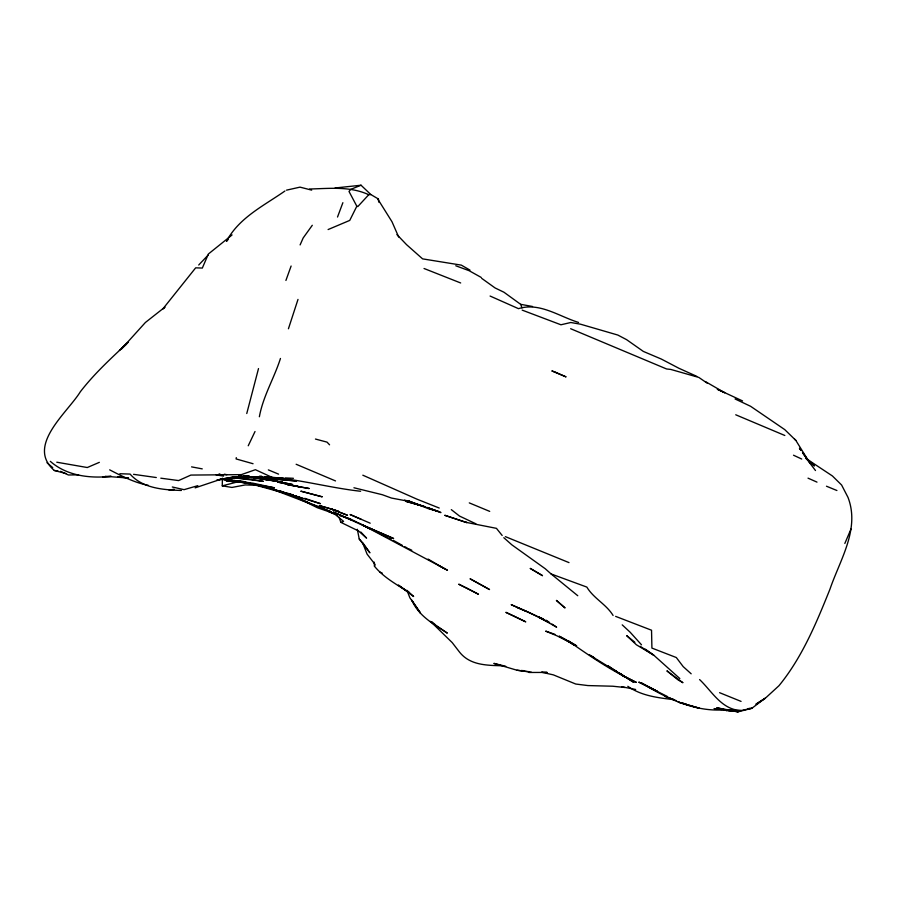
<?xml version="1.0" encoding="UTF-8"?>
<svg xmlns="http://www.w3.org/2000/svg" width="897" height="897" viewBox="0 0 897 897"><rect width="100%" height="100%" fill="white"/><g stroke="black" fill="none" stroke-linecap="round" stroke-linejoin="round"><path stroke-width="1.35" d="M304.789 498.317L320.442 503.666L278.765 491.04L299.609 497.308L255.376 485.109L257.742 485.322L245.285 484.929L231.942 487.441L222.265 485.849L222.422 478.168M716.838 708.798L714.046 708.619L738.265 711.769L751.888 708.282L766.161 697.462L778.966 685.723C802.198 657.355 816.348 623.011 829.927 589.284C839.951 559.818 860.178 529.297 848.024 497.443L841.61 485.019L832.405 475.959L805.528 458.165M236.281 457.638L236.113 458.939L253.055 463.727M246.765 413.517L258.504 368.577M259.368 416.757C263.113 396.126 274.168 378.198 280.458 358.464M411.858 600.295L420.469 613.043L409.884 597.794L406.969 590.361L413.64 596.505L398.391 585.113L408.819 592.289C396.732 584.552 383.714 577.5 374.464 566.265L375.137 564.538L367.086 554.111L362.366 542.147L369.9 552.832L359.226 539.019L357.342 529.275M297.995 299.419L288.43 328.773M285.919 280.447L291.11 266.028M337.519 217.029L342.878 202.688M844.839 543.436L850.995 529.051M300.103 244.915L303.175 237.952L312.291 225.282M248.234 445.775L255.017 431.524M378.713 202.117L378.422 199.011L370.831 194.537L361.043 185.231L350.615 189.402L349.023 191.487L356.827 206.209L349.752 220.404L328.1 229.554M370.831 194.537L368.757 194.716L357.813 206.568L356.827 206.209M228.13 239.555L226.459 241.36C238.95 217.657 263.92 205.705 284.954 190.994M198.719 265.007L208.014 255.23M126.477 344.112L121.588 348.832L145.381 322.494L164.14 307.727M128.282 342.228C111.475 357.903 94.443 373.5 80.349 391.742C67.241 412.956 25.71 445.831 54.302 470.465L65.963 473.538M119.447 350.469L127.374 343.058M165.059 307.267L162.85 308.927L195.658 267.844L202.33 268.057L208.362 254.019L232.076 234.947M748.401 709.034L749.432 708.383M197.856 485.658L184.076 489.661L172.302 486.981M99.343 462.347L87.289 467.528L56.769 462.213M339.077 517.199L340.86 522.357L343.585 521.37L335.444 514.676L327.652 511.043M195.154 487.856L222.703 478.628M222.265 485.849L235.911 482.328L226.268 480.635L221.054 478.65M578.543 322.427C559.01 316.462 539.646 302.009 518.477 308.658L490.098 296.044M286.513 190.153L300.002 187.137L311.685 190.13M378.422 199.011L377.839 199.134L392 221.761L398.694 237.043M217.063 480.052L219.799 479.469M733.993 709.987L728.487 710.502L738.265 711.769L716.737 707.767L728.487 710.502L741.068 710.536L751.888 708.282L747.762 708.675M219.866 479.458L233.321 477.047L249.31 476.251M220.034 479.413L233.321 477.047L248.985 476.296M217.052 480.153L230.563 478.179L228.051 478.449L261.431 476.8L250.252 476.756M335.063 187.989L361.043 185.231M102.673 477.002L111.172 476.318C90.048 478.65 66.737 475.892 50.322 461.35M505.773 666.303L493.866 663.399L516.975 670.227L531.484 672.268M730.035 710.256L726.043 710.559L729.911 710.357M248.861 476.756L242.896 477.002L258.975 476.89L239.577 476.991L278.552 479.29L266.151 478.706M259.222 476.352L261.621 476.307M160.798 478.179L178.593 480.579L190.882 475.074L241.338 474.636L255.398 469.703L273.237 477.899L283.374 477.978M78.588 474.838L68.396 474.984L60.604 471.329M529.465 671.741L516.975 670.227M528.882 672.47L546.979 672.425M309.588 188.998C329.524 188.549 349.897 186.015 368.757 194.716M723.789 709.987L729.373 710.009M243.737 476.184L249.198 476.285M259.491 476.509L262.126 476.565M547.002 672.38L541.541 672.234L553.326 674.858L575.739 684.03L587.86 685.566L612.819 686.227L625.018 687.506M181.396 490.468C163.568 489.874 142.612 488.45 130.087 474.076L119.85 473.739M722.41 709.931C692.697 711.467 665.686 697.687 641.03 682.729L657.456 691.43M285.011 477.922L293.431 478.303M105.308 476.296L128.54 478.056L117.765 476.722M503.295 665.798C487.688 665.339 470.454 665.686 459.656 652.265L452.2 642.6L430.482 621.374M521.157 670.496L523.949 670.676M256.721 477.664L263.662 478.213M267.822 478.538L296.503 481.005L276.153 479.2M235.922 480.826L245.778 481.835L223.768 479.402M273.237 477.899L261.016 476.733L250.768 477.047L238.602 475.668M250.117 479.312L232.85 477.653M232.917 477.664L263.359 481.353L251.351 479.435M247.067 476.688L251.194 477.148M264.794 476.744C297.221 478.617 328.437 487.688 360.605 491.264M245.509 482.788L226.268 480.635C248.155 482.395 269.56 487.419 290.18 494.92L269.605 487.71L248.256 483.102M244.735 476.744L251.485 477.529L245.363 476.8M233.568 480.59L253.089 483.203L274.437 487.811L226.986 479.514M133.575 474.334L156.291 477.54M231.235 480.276L240.968 481.644L234.229 480.422M221.537 478.74L224.261 479.121M270.961 480.321L282.331 482.171L252.864 477.765M54.302 470.465L57.957 470.992M258.897 478.561L262.922 479.155M265.277 479.491L269.616 480.119M249.276 476.789L251.99 477.238M254.703 477.675L257.405 478.112M260.119 478.561L262.832 478.998M265.534 479.435L269.605 480.097M216.11 474.872L223.544 476.094L219.148 473.807M148.353 485.355C134.685 482.765 121.981 476.206 109.669 469.849M621.543 686.71L635.625 689.479M228.847 479.447L231.538 479.94M481.644 278.317L495.088 287.959L503.957 292.231L520.63 304.318L532.56 306.505M426.647 507.31L438.218 511.368L428.811 508.857L410.658 501.692L391.451 498.048L382.301 494.718L353.934 487.766M191.566 466.877L202.251 468.873M224.34 474.188L226.795 474.704M741.068 710.536C721.558 709.729 712.173 691.497 699.593 679.567M465.408 522.222L466.911 522.57L444.755 515.293L465.408 522.222L496.456 528.355L502.174 535.487M404.502 500.134L407.092 500.761M315.452 439.048L327.013 442.12L329.569 444.811M419.718 505.336L408.415 501.087L410.658 501.692M289.54 493.899L293.151 494.875M687.584 704.851L699.178 708.148L678.255 702.104L687.584 704.851L685.073 703.921M422.823 506.121L405.904 501.345L425.369 506.861L408.415 501.087M280.469 491.186L284.271 492.296M286.816 493.036L290.617 494.135M280.324 491.164L283.676 492.218M503.811 537.695L511.817 544.815L545.253 568.743L551.094 573.945L586.84 587.087C593.623 598.456 606.271 604.264 613.088 615.465M349.292 518.556L340.064 515.461L351.344 519.8L333.37 512.03L371.268 529.163L362.937 525.216L447.457 570.223L438.7 565.558M554.907 634.325L545.701 631.14L556.891 635.782L576.648 645.705M428.351 508.016L440.954 512.579L429.45 508.307M455.766 265.77L469.086 270.681L481.14 277.397M681.485 702.586L685.398 704.022M615.645 616.374L651.536 630.221L651.917 648.083L676.316 657.535L683.178 666.606L691.172 673.804M272.049 489.123L331.038 511.738L301.695 499.921L309.387 503.262M522.166 310.115L560.939 324.781L570.795 322.505L580.449 324.176L617.798 335.041L626.566 339.638L643.34 351.422L661.347 359.069L678.894 368.263L696.767 376.336M327.786 511.01L337.821 514.833L317.235 507.68L300.686 499.394M719.573 692.686L741.068 701.398M676.26 700.658L664.991 696.285L674.118 699.694C658.006 697.765 641.501 695.949 627.81 686.295M439.227 508.038L416.926 499.158L362.825 475.197M505.381 536.641L569.001 562.61M460.666 282.97L424.034 268.495M526.091 611.216L511.178 604.668L537.157 616.25M735.731 414.784L784.83 435.482M469.288 502.892L489.706 511.38M379.599 571.983L382.178 573.048M570.66 328.717L666.583 368.97L670.821 369.441L698.864 377.446L707.284 383.221M826.473 486.219L836.912 490.513M335.512 480.927L296.145 464.265M517.053 607.482L528.255 612.079L548.022 621.991L538.368 616.889M268.36 469.893L278.575 474.143M370.192 523.198L350.065 514.519L361.211 519.329M735.058 398.952L750.632 406.319L784.74 429.607L795.818 440.371L810.103 463.435L815.496 470.533M538.435 616.822L543.56 619.076M808.018 478.146L816.988 482.126M340.86 522.357L358.576 530.99L366.581 538.122L360.852 532.056M717.454 389.276L742.581 400.948M291.906 495.312L295.662 497.016M298.163 498.149L309.42 503.251M294.014 496.276L299.598 498.81M793.52 455.216L801.727 459.04M350.402 519.071L357.084 522.189M647.69 686.283L638.787 682.124L667.357 696.509M627.395 678.154L636.298 682.325C611.989 671.248 589.822 656.032 567.98 640.75L572.32 643.227M717.376 389.309L724.731 392.751L705.356 381.55M408.46 548.65L411.79 550.242M475.847 523.781L459.533 516.078L451.314 509.642M358.195 522.704L367.961 527.425M369.183 528.019L376.942 531.786M378.041 532.325L378.983 532.784M385.217 535.969L387.717 537.247M566.893 640.178L559.212 636.152L574.596 645.347L567.98 640.75M648.901 686.923L657.355 691.352M625.377 676.798L632.329 680.453M402.439 545.432L393.29 540.364M404.85 546.722L407.26 548.011M444.307 568.563L428.071 559.078M538.379 616.934L556.622 627.16L551.958 624.065M381.752 534.365L386.697 537.325L381.909 534.5M469.983 270.109L461.327 265.131L422.599 258.874L406.554 244.657L396.945 234.599M388.962 537.875L391.126 539.119M611.16 668.276L596.057 659.015M619.02 672.941L633.843 682.404L619.233 673.176M614.737 670.328L617.091 671.763M619.457 673.198L623.011 675.363M572.768 643.474L575.011 644.876M591.515 656.077L593.792 657.546M546.127 620.208L549.626 622.529M589.251 654.608L595.462 658.779L593.265 657.198M436.895 625.971L447.323 633.125C433.879 624.211 418.585 616.048 411.947 600.373M645.369 649.193L653.734 655.158L679.836 678.569M640.2 646.322L653.734 655.158L636.41 644.797L626.7 635.648L634.852 642.297M47.014 462.729L52.732 467.629M806.425 459.107L814.454 465.935L806.594 458.277L802.624 452.705M577.769 595.731L551.094 573.945M431.906 621.767L435.931 625.254M622.215 624.861L630.154 632.228L641.512 644.82M794.484 439.07L795.818 440.371M359.226 539.019L360.942 540.768M802.49 452.593L810.103 463.435M520.63 304.318L521.998 307.862M374.172 562.105L374.464 566.265M765.006 698.415L756.149 704.078L765.006 698.415M174.186 489.392L168.961 490.02L174.22 489.414M309.106 488.506L287.522 484.683L309.106 488.506M299.463 486.813L278.126 482.16L299.463 486.813M280.57 482.115L272.935 480.601L292.433 484.492L280.57 482.115M322.068 496.781L301 491.22L322.068 496.781M301.818 498.048L280.918 491.96L301.818 498.048M330.612 508.767L319.242 505.549L338.472 511.245L330.612 508.767L347.419 515.248L330.612 508.767M555.826 372.423L551.834 370.887L566.074 376.897L555.826 372.423M564.897 607.807L556.465 600.474L564.897 607.807M382.503 533.648L362.343 525.093L393.626 538.525L382.503 533.648M542.438 575.605L530.329 568.463L542.438 575.605M514.788 616.508L505.874 612.348L525.765 621.856L514.788 616.508M375.91 531.349L367.03 527.088L380.72 533.793L375.91 531.349M467.561 588.51L458.703 584.194L478.426 594.229L467.561 588.51M478.763 583.566L470.05 578.778L489.549 589.553L478.763 583.566M682.774 682.628L677.695 679.646L666.897 670.855L682.774 682.628M624.39 676.686L608.289 666.079L624.39 676.686M801.032 450.485L799.451 448.253L800.965 450.417"/></g></svg>
